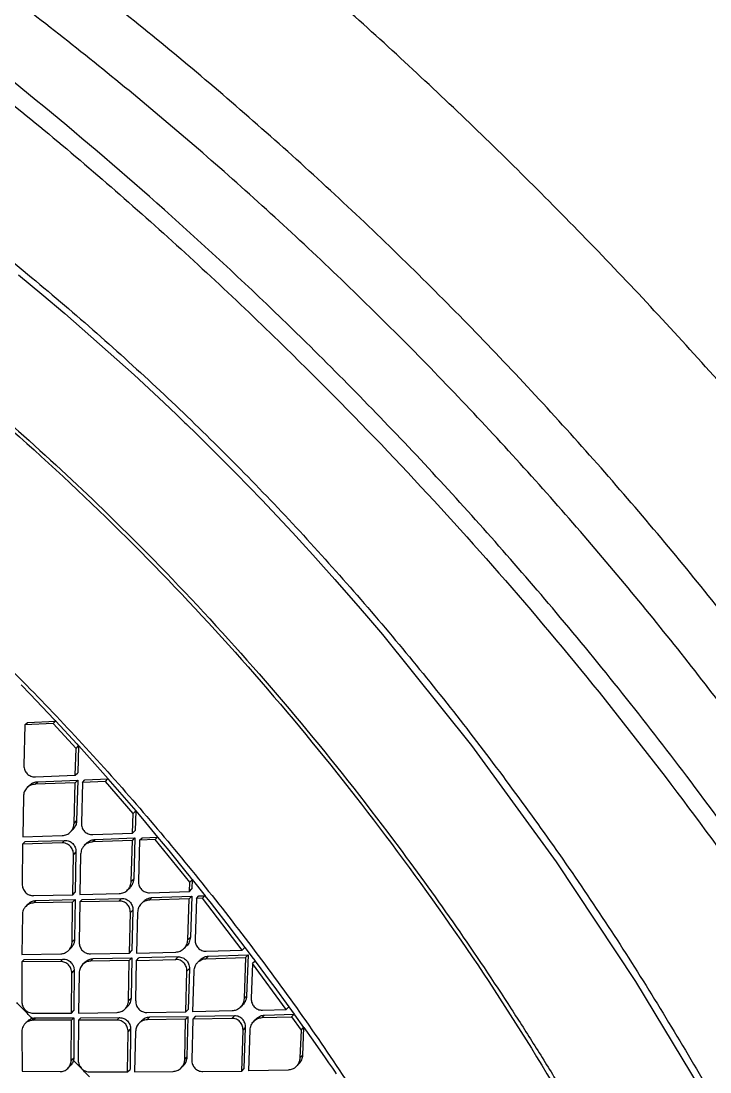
# Model space of a CAD drawing. Extents: x 939 to 1039, y 781 to 934.
# Drawn here: x 1028.617 to 1031.639, y 878.435 to 883.048 of the extents above; entities that cross this region are included whole.
import ezdxf

# ---------------------------------------------------------------- set-up
doc = ezdxf.new("R2010")
doc.units = 0
doc.header["$MEASUREMENT"] = 0
doc.layers.add('1', color=4, linetype='Continuous')

# ---------------------------------------------------------------- blocks, each defined once
blk = doc.blocks.new('Envoy')
at = {"layer": '1', "color": 3, "linetype": 'Continuous', "lineweight": 25}
for p, q in [((89.9631, 80.9603), (90.0029, 80.9193)), ((90.0029, 80.9193), (90.1087, 80.808)), ((89.9795, 80.7838), (89.9756, 80.6057)), ((89.9795, 80.7838), (89.9906, 80.7951)), ((90.1034, 80.7895), (89.9795, 80.7838)), ((89.9906, 80.7951), (90.115, 80.8009)), ((90.1146, 80.8009), (90.1034, 80.7895)), ((90.2044, 80.6799), (90.1034, 80.7895)), ((90.1087, 80.808), (90.1151, 80.8011)), ((90.1149, 80.8009), (90.2074, 80.7006)), ((90.2011, 80.5628), (90.2044, 80.6799)), ((90.2044, 80.6799), (90.2156, 80.6913)), ((90.2074, 80.7006), (90.2156, 80.6916)), ((90.2156, 80.6917), (90.2122, 80.5741)), ((90.2159, 80.6917), (90.3446, 80.5474)), ((90.0257, 80.5558), (90.2011, 80.5628)), ((90.0361, 80.5347), (90.2114, 80.5415)), ((90.2002, 80.5303), (90.2114, 80.5415)), ((90.2011, 80.5628), (90.2122, 80.5741)), ((90.2114, 80.5415), (90.2069, 80.3629)), ((90.2321, 80.5316), (90.2433, 80.5429)), ((90.2433, 80.5429), (90.3445, 80.5473)), ((90.333, 80.5359), (90.3441, 80.5472)), ((90.3444, 80.5472), (90.466, 80.4062)), ((90, 80.5185), (89.989, 80.5074)), ((90.025, 80.5235), (90.0361, 80.5347)), ((90.2002, 80.5303), (90.025, 80.5235)), ((90.1959, 80.3517), (90.2002, 80.5303)), ((90.2321, 80.5316), (90.2276, 80.3528)), ((90.333, 80.5359), (90.2321, 80.5316)), ((90.4548, 80.3946), (90.333, 80.5359)), ((89.9731, 80.4699), (89.9704, 80.293)), ((90.466, 80.406), (90.4548, 80.3946)), ((90.4661, 80.4063), (90.4633, 80.3202)), ((90.4663, 80.4064), (90.4805, 80.3895)), ((90.1959, 80.3517), (90.2069, 80.3629)), ((90.4522, 80.3089), (90.4548, 80.3946)), ((90.4806, 80.3894), (90.5086, 80.3561)), ((90.1798, 80.3141), (90.1908, 80.3253)), ((90.4522, 80.3089), (90.4633, 80.3202)), ((90.5086, 80.3561), (90.5623, 80.2917)), ((89.97, 80.2609), (89.9809, 80.272)), ((90.1433, 80.2658), (89.97, 80.2609)), ((89.9704, 80.293), (90.1439, 80.2981)), ((89.9809, 80.272), (90.1543, 80.277)), ((90.1433, 80.2658), (90.1543, 80.2769)), ((90.2516, 80.2652), (90.2405, 80.254)), ((90.2765, 80.2701), (90.2875, 80.2813)), ((90.4512, 80.2763), (90.2765, 80.2701)), ((90.2773, 80.3025), (90.4522, 80.3089)), ((90.2875, 80.2813), (90.4623, 80.2876)), ((90.4461, 80.097), (90.4512, 80.2763)), ((90.4512, 80.2763), (90.4623, 80.2876)), ((90.4623, 80.2876), (90.4571, 80.1082)), ((90.483, 80.2775), (90.4777, 80.098)), ((90.483, 80.2775), (90.4941, 80.2888)), ((90.5508, 80.2802), (90.483, 80.2775)), ((90.4941, 80.2888), (90.5622, 80.2916)), ((90.562, 80.2916), (90.5508, 80.2802)), ((90.7028, 80.0931), (90.5508, 80.2802)), ((90.5621, 80.2915), (90.6112, 80.2319)), ((89.97, 80.2609), (89.968, 80.0848)), ((90.204, 80.2266), (90.193, 80.2155)), ((90.204, 80.2266), (90.2007, 80.0492)), ((90.6112, 80.2319), (90.6922, 80.1317)), ((90.1898, 80.0381), (90.193, 80.2155)), ((90.2245, 80.2164), (90.2211, 80.0388)), ((90.6922, 80.1317), (90.7008, 80.121)), ((90.4572, 80.1082), (90.4461, 80.097)), ((90.7008, 80.121), (90.7141, 80.1044)), ((90.7015, 80.0533), (90.7028, 80.0931)), ((90.714, 80.1046), (90.7126, 80.0647)), ((90.7143, 80.1046), (90.7701, 80.0342)), ((90.0177, 80.0345), (90.1898, 80.0381)), ((90.1898, 80.0381), (90.2007, 80.0492)), ((90.2211, 80.0388), (90.3941, 80.0433)), ((90.4299, 80.0593), (90.441, 80.0705)), ((90.527, 80.0474), (90.7015, 80.0533)), ((90.7015, 80.0533), (90.7126, 80.0647)), ((90.7586, 80.0227), (90.7697, 80.034)), ((89.9947, 79.9983), (89.9839, 79.9873)), ((90.019, 80.0026), (90.0299, 80.0136)), ((90.1892, 80.0059), (90.019, 80.0026)), ((90.0299, 80.0136), (90.2002, 80.017)), ((90.1868, 79.831), (90.1892, 80.0059)), ((90.1893, 80.0059), (90.2002, 80.017)), ((90.2002, 80.017), (90.1977, 79.842)), ((90.2205, 80.0066), (90.2179, 79.8298)), ((90.2205, 80.0066), (90.2315, 80.0177)), ((90.3933, 80.0109), (90.2205, 80.0066)), ((90.2315, 80.0177), (90.4043, 80.0221)), ((90.3933, 80.0109), (90.4043, 80.0221)), ((90.5013, 80.01), (90.4902, 79.9988)), ((90.5261, 80.0148), (90.5372, 80.026)), ((90.7003, 80.0206), (90.5261, 80.0148)), ((90.5372, 80.026), (90.7115, 80.0319)), ((90.6945, 79.8405), (90.7003, 80.0206)), ((90.7003, 80.0206), (90.7115, 80.0319)), ((90.7115, 80.0319), (90.7056, 79.8518)), ((90.7321, 80.0217), (90.7261, 79.8415)), ((90.7321, 80.0217), (90.7432, 80.033)), ((90.7586, 80.0227), (90.7321, 80.0217)), ((90.9336, 79.7956), (90.7586, 80.0227)), ((90.7699, 80.034), (90.7964, 80.0002)), ((90.7964, 80.0002), (90.8806, 79.8914)), ((89.9687, 79.951), (89.9663, 79.7756)), ((90.4387, 79.7821), (90.4426, 79.9602)), ((90.4426, 79.9602), (90.4536, 79.9714)), ((90.4536, 79.9714), (90.4496, 79.7932)), ((90.4741, 79.9611), (90.4699, 79.7827)), ((90.7056, 79.8518), (90.6945, 79.8405)), ((90.8806, 79.8914), (90.8883, 79.8813)), ((90.8883, 79.8813), (90.9449, 79.8069)), ((90.1715, 79.7941), (90.1823, 79.8051)), ((90.1868, 79.831), (90.1977, 79.842)), ((90.6783, 79.8027), (90.6893, 79.8139)), ((90.9448, 79.8069), (90.9336, 79.7956)), ((90.9452, 79.807), (90.9818, 79.7583)), ((89.9663, 79.7756), (90.1369, 79.7789)), ((90.2672, 79.779), (90.4387, 79.7821)), ((90.2683, 79.747), (90.2792, 79.758)), ((90.2792, 79.758), (90.449, 79.7609)), ((90.438, 79.7498), (90.449, 79.7609)), ((90.4387, 79.7821), (90.4496, 79.7932)), ((90.449, 79.7609), (90.4457, 79.5851)), ((90.4692, 79.7504), (90.4802, 79.7615)), ((90.4699, 79.7827), (90.6424, 79.7868)), ((90.6526, 79.7654), (90.4802, 79.7615)), ((90.6415, 79.7542), (90.6526, 79.7654)), ((90.774, 79.7578), (90.7851, 79.769)), ((90.774, 79.7578), (90.9479, 79.7632)), ((90.7751, 79.7905), (90.9336, 79.7956)), ((90.7851, 79.769), (90.9591, 79.7745)), ((90.9479, 79.7632), (90.9413, 79.5824)), ((90.959, 79.7745), (90.9479, 79.7632)), ((90.9591, 79.7745), (90.9524, 79.5936)), ((90.9818, 79.7583), (90.9898, 79.7477)), ((89.9769, 79.7548), (89.9662, 79.7439)), ((90.1361, 79.7453), (89.9662, 79.7439)), ((89.9662, 79.7439), (89.9662, 79.5697)), ((89.9769, 79.7548), (90.1469, 79.7563)), ((90.1361, 79.7453), (90.1469, 79.7563)), ((90.2441, 79.7428), (90.2333, 79.7318)), ((90.438, 79.7498), (90.2683, 79.747)), ((90.4348, 79.5741), (90.438, 79.7498)), ((90.4658, 79.5728), (90.4692, 79.7504)), ((90.4692, 79.7504), (90.6415, 79.7542)), ((90.6905, 79.7032), (90.7015, 79.7144)), ((90.7015, 79.7144), (90.6967, 79.5354)), ((90.7492, 79.753), (90.7381, 79.7418)), ((90.9785, 79.7359), (90.9728, 79.5833)), ((90.9896, 79.7472), (90.9785, 79.7359)), ((91.1262, 79.5351), (90.9785, 79.7359)), ((90.9896, 79.7474), (91.0609, 79.6513)), ((90.184, 79.5191), (90.1854, 79.6946)), ((90.1854, 79.6946), (90.1962, 79.7055)), ((90.1962, 79.7055), (90.1948, 79.53)), ((90.2179, 79.6954), (90.2147, 79.5192)), ((90.6858, 79.5242), (90.6905, 79.7032)), ((90.7169, 79.5248), (90.7219, 79.704)), ((91.0609, 79.6513), (91.0713, 79.6372)), ((91.0713, 79.6372), (91.1375, 79.5464)), ((90.4348, 79.5741), (90.4457, 79.5851)), ((90.9413, 79.5824), (90.9524, 79.5936)), ((90.184, 79.5191), (90.1948, 79.53)), ((90.4194, 79.5371), (90.4302, 79.5481)), ((90.6858, 79.5242), (90.6967, 79.5354)), ((90.8891, 79.5285), (90.7169, 79.5248)), ((90.9249, 79.5444), (90.936, 79.5556)), ((91.0215, 79.5319), (91.1262, 79.5351)), ((91.1262, 79.5351), (91.1374, 79.5464)), ((91.1378, 79.5465), (91.1611, 79.5143)), ((89.9918, 79.4837), (89.9811, 79.4729)), ((90.0097, 79.487), (90.0204, 79.4978)), ((90.0118, 79.496), (90.0204, 79.4978)), ((90.0154, 79.5189), (90.184, 79.5191)), ((90.0154, 79.4873), (90.0261, 79.4982)), ((90.1838, 79.4872), (90.0154, 79.4873)), ((90.0204, 79.4978), (90.0261, 79.4982)), ((90.0261, 79.4981), (90.1946, 79.4981)), ((90.1832, 79.3125), (90.1838, 79.4873)), ((90.1839, 79.4872), (90.1946, 79.4981)), ((90.1946, 79.4982), (90.1939, 79.3233)), ((90.2145, 79.4873), (90.2137, 79.3123)), ((90.2145, 79.4873), (90.2253, 79.4982)), ((90.3839, 79.4882), (90.2145, 79.4873)), ((90.2147, 79.5192), (90.3848, 79.522)), ((90.2253, 79.4982), (90.3947, 79.4992)), ((90.3839, 79.4882), (90.3947, 79.4992)), ((90.4915, 79.4853), (90.4807, 79.4743)), ((90.5147, 79.5216), (90.6858, 79.5242)), ((90.5157, 79.4895), (90.5266, 79.5005)), ((90.685, 79.4918), (90.5157, 79.4894)), ((90.6959, 79.5029), (90.5266, 79.5005)), ((90.681, 79.3153), (90.685, 79.4918)), ((90.685, 79.4918), (90.6959, 79.5029)), ((90.6919, 79.3263), (90.6959, 79.5029)), ((90.7161, 79.4923), (90.7118, 79.3139)), ((90.7271, 79.5035), (90.7161, 79.4923)), ((90.888, 79.4958), (90.7161, 79.4923)), ((90.8991, 79.507), (90.7271, 79.5035)), ((90.888, 79.4958), (90.8991, 79.507)), ((90.9955, 79.4943), (90.9844, 79.4831)), ((91.0203, 79.4991), (91.0314, 79.5104)), ((91.0203, 79.4991), (91.1495, 79.5029)), ((91.0314, 79.5104), (91.161, 79.5142)), ((91.1495, 79.5029), (91.1607, 79.5142)), ((91.1495, 79.5029), (91.1914, 79.4444)), ((91.1609, 79.514), (91.1624, 79.5119)), ((91.1624, 79.5119), (91.2026, 79.4558)), ((89.9665, 79.4368), (89.9673, 79.2635)), ((90.4306, 79.2607), (90.4328, 79.437)), ((90.4328, 79.437), (90.4436, 79.448)), ((90.4436, 79.448), (90.4414, 79.2716)), ((90.4652, 79.4378), (90.4612, 79.2607)), ((90.9311, 79.2646), (90.9367, 79.4444)), ((90.9367, 79.4444), (90.9477, 79.4556)), ((90.9421, 79.2758), (90.9477, 79.4556)), ((90.9622, 79.2651), (90.968, 79.4451)), ((91.1914, 79.4443), (91.1865, 79.3226)), ((91.1914, 79.4444), (91.2026, 79.4557)), ((91.2026, 79.4559), (91.1977, 79.3339)), ((91.2029, 79.4559), (91.243, 79.3995)), ((91.243, 79.3995), (91.2971, 79.3225)), ((90.1832, 79.3125), (90.1939, 79.3233)), ((90.1832, 79.3101), (90.1939, 79.3209)), ((90.1832, 79.3101), (90.1833, 79.3125)), ((90.1939, 79.3209), (90.1926, 79.3115)), ((90.1939, 79.3233), (90.1939, 79.3209)), ((90.681, 79.3153), (90.6919, 79.3263)), ((91.1865, 79.3226), (91.1977, 79.3339)), ((91.2971, 79.3225), (91.3122, 79.301)), ((91.3122, 79.301), (91.3288, 79.2771)), ((89.9673, 79.2635), (90.1343, 79.2619)), ((90.1685, 79.2762), (90.1792, 79.2871)), ((90.2625, 79.2611), (90.4306, 79.2607)), ((90.4306, 79.2607), (90.4414, 79.2716)), ((90.4612, 79.2607), (90.6309, 79.263)), ((90.6653, 79.2781), (90.6762, 79.2891)), ((90.7604, 79.2624), (90.9311, 79.2646)), ((90.9311, 79.2646), (90.9421, 79.2758)), ((91.1341, 79.2685), (90.9622, 79.2651)), ((91.1699, 79.2845), (91.1811, 79.2958)), ((91.3288, 79.2771), (91.3382, 79.2635)), ((91.3382, 79.2635), (91.346, 79.2523))]:
    blk.add_line(p, q, dxfattribs=at)
at = {"layer": '1', "color": 3, "linetype": 'Continuous', "lineweight": 25, "flags": 128}
blk.add_lwpolyline([(89.9524, 82.7595), (90.0543, 82.6748), (90.1552, 82.5891), (90.4591, 82.3197), (90.5896, 82.1983), (90.6463, 82.1443), (90.6712, 82.1205), (90.6821, 82.1099), (90.6869, 82.1053), (90.689, 82.1033), (90.6899, 82.1024), (90.6906, 82.1017), (90.6906, 82.1017), (90.6906, 82.1017), (90.6906, 82.1017), (90.6907, 82.1016), (90.6908, 82.1015), (90.6911, 82.1012), (90.6926, 82.0997), (90.6986, 82.094), (90.7222, 82.071), (90.7615, 82.0326), (90.8161, 81.9786), (90.9059, 81.8881), (91.0187, 81.7716), (91.1535, 81.6282), (91.1973, 81.5806), (91.2428, 81.5305), (91.2901, 81.4779), (91.3392, 81.4228), (91.3899, 81.365), (91.4423, 81.3047), (91.4963, 81.2416), (91.5479, 81.1807), (91.9384, 80.6933), (92.3102, 80.1835), (92.6589, 79.6579), (92.985, 79.1173)], dxfattribs=at)
at = {"layer": '1', "color": 3, "linetype": 'Continuous', "lineweight": 25}
for points, knots in [([(96.2118, 77.597), (96.0619, 77.8836), (95.7639, 78.4532), (95.3854, 79.0924), (95.1101, 79.5318), (94.9483, 79.7823), (94.7805, 80.0345), (94.5952, 80.3048), (94.3032, 80.7164), (93.8974, 81.256), (93.3763, 81.8952), (92.8322, 82.5113), (92.2738, 83.0952), (91.7022, 83.6481), (91.1187, 84.1713), (90.6212, 84.5847), (90.2203, 84.8995), (89.9235, 85.1243), (89.6266, 85.3412), (89.3462, 85.5387), (88.92, 85.8294), (88.3334, 86.2061), (87.557, 86.6648), (87.0224, 86.9461), (86.7536, 87.0876)], [0, 0, 0, 0, 0.0711711, 0.1414869, 0.1634306, 0.185306, 0.2071172, 0.2301, 0.257441, 0.3181985, 0.3786611, 0.4389219, 0.4990753, 0.5564523, 0.6139144, 0.6715432, 0.6987936, 0.7261074, 0.7534934, 0.7797261, 0.8015906, 0.8670403, 0.9331425, 1, 1, 1, 1]), ([(94.2288, 79.5761), (94.0925, 79.7917), (93.8166, 80.228), (93.3616, 80.8655), (92.8705, 81.4941), (92.3428, 82.1055), (91.7831, 82.6935), (91.1949, 83.2532), (90.5834, 83.7809), (89.955, 84.2718), (89.3179, 84.7265), (88.882, 85.0021), (88.6666, 85.1383)], [0, 0, 0, 0, 0.096388, 0.195023, 0.295826, 0.397717, 0.500085, 0.602465, 0.704379, 0.805192, 0.903705, 1, 1, 1, 1]), ([(93.7278, 79.3301), (93.6794, 79.4072), (93.5895, 79.5504), (93.4604, 79.7461), (93.3506, 79.9086), (93.2593, 80.0406), (93.108, 80.2555), (92.8031, 80.6724), (92.337, 81.2572), (91.772, 81.8966), (91.2289, 82.455), (90.692, 82.961), (90.1665, 83.4178), (89.7244, 83.7718), (89.3777, 84.0331), (89.1404, 84.2055), (88.9524, 84.3373), (88.8046, 84.4385), (88.6807, 84.5218), (88.5269, 84.6231), (88.3425, 84.7412), (88.1267, 84.876), (87.9707, 84.9687), (87.8875, 85.0182)], [0, 0, 0, 0, 0.033201, 0.061621, 0.085456, 0.104689, 0.120112, 0.181265, 0.292929, 0.392547, 0.492182, 0.576755, 0.661373, 0.745915, 0.78311, 0.81961, 0.852831, 0.866767, 0.884899, 0.907265, 0.933869, 0.964717, 1, 1, 1, 1]), ([(87.8503, 84.9524), (88.0837, 84.8104), (88.55, 84.5267), (89.2217, 84.0586), (89.8714, 83.5608), (90.4966, 83.0317), (91.0631, 82.5049), (91.5746, 81.9876), (92.0348, 81.4845), (92.4754, 80.963), (92.8943, 80.4232), (93.2936, 79.8679), (93.5395, 79.4841), (93.6624, 79.2922)], [0, 0, 0, 0, 0.100069, 0.199912, 0.299747, 0.399786, 0.499826, 0.583023, 0.66622, 0.749552, 0.833044, 0.916507, 1, 1, 1, 1]), ([(94.0156, 79.445), (93.8811, 79.6575), (93.6091, 80.0873), (93.1604, 80.7153), (92.6763, 81.3344), (92.1564, 81.9365), (91.6052, 82.5156), (91.026, 83.0669), (90.4238, 83.5868), (89.8048, 84.0706), (89.1772, 84.519), (88.7478, 84.7907), (88.5355, 84.9251)], [0, 0, 0, 0, 0.096435, 0.195093, 0.295893, 0.397757, 0.500085, 0.602425, 0.704313, 0.805123, 0.903659, 1, 1, 1, 1]), ([(87.6506, 84.3246), (87.8719, 84.202), (88.3144, 83.9568), (88.9541, 83.5477), (89.57, 83.1067), (90.1573, 82.6323), (90.7148, 82.1263), (91.2396, 81.5857), (91.7328, 81.0129), (92.1931, 80.4106), (92.6233, 79.7847), (92.8813, 79.3496), (93.0104, 79.1319)], [0, 0, 0, 0, 0.100262, 0.200594, 0.300842, 0.400493, 0.499762, 0.599107, 0.699009, 0.799377, 0.89967, 1, 1, 1, 1]), ([(87.5343, 83.7349), (87.7372, 83.6215), (88.1427, 83.3947), (88.7272, 83.0142), (89.2908, 82.6058), (89.8296, 82.168), (90.3393, 81.7002), (90.8202, 81.2035), (91.2725, 80.6779), (91.6956, 80.1259), (92.0923, 79.5526), (92.3305, 79.1538), (92.4497, 78.9543)], [0, 0, 0, 0, 0.100345, 0.20059, 0.300906, 0.400756, 0.500092, 0.599382, 0.699069, 0.799349, 0.899659, 1, 1, 1, 1]), ([(87.543, 83.7502), (87.5572, 83.7423), (87.5944, 83.7216), (87.6622, 83.6841), (87.7409, 83.6404), (87.818, 83.5972), (87.8836, 83.5599), (87.9454, 83.5238), (88.0076, 83.487), (88.1202, 83.4196), (88.2794, 83.3217), (88.5362, 83.1574), (88.8415, 82.9509), (89.2118, 82.6818), (89.5921, 82.3842), (89.9779, 82.0548), (90.3804, 81.6796), (90.7974, 81.2505), (91.2228, 80.7626), (91.5792, 80.308), (91.8743, 79.8975), (92.0524, 79.6322), (92.1651, 79.457), (92.217, 79.375), (92.2684, 79.2923), (92.3178, 79.2117), (92.3679, 79.1287), (92.416, 79.0467), (92.4493, 78.9897), (92.4648, 78.9633)], [0, 0, 0, 0, 0.007015, 0.018363, 0.033423, 0.04585, 0.056436, 0.065972, 0.076734, 0.087612, 0.122549, 0.157338, 0.219068, 0.281467, 0.354683, 0.427219, 0.500115, 0.591822, 0.685047, 0.779145, 0.840884, 0.903128, 0.916964, 0.930722, 0.945004, 0.958991, 0.971501, 0.986828, 1, 1, 1, 1]), ([(87.3803, 82.9519), (87.5979, 82.8235), (88.033, 82.5666), (88.6536, 82.1305), (89.2472, 81.6587), (89.8083, 81.1482), (90.3336, 80.6011), (90.8212, 80.0207), (91.2739, 79.4124), (91.5426, 78.9848), (91.677, 78.771)], [0, 0, 0, 0, 0.125001, 0.250001, 0.375003, 0.499997, 0.624991, 0.749994, 0.874996, 1, 1, 1, 1]), ([(83.1475, 81.447), (83.2842, 81.3138), (83.5619, 81.0432), (83.9708, 80.6456), (84.3635, 80.2641), (84.725, 79.9132), (85.0553, 79.5927), (85.3361, 79.3202), (85.5712, 79.092), (85.7649, 78.904), (85.9392, 78.7347), (86.095, 78.5833), (86.2427, 78.4397), (86.4115, 78.2756), (86.6176, 78.0752), (86.8674, 77.8321), (87.1485, 77.5585), (87.4608, 77.2543), (87.8044, 76.9195), (88.1712, 76.5618), (88.5601, 76.1825), (88.9702, 75.7828), (89.4083, 75.356), (89.8596, 74.9167), (90.1652, 74.6199), (90.3153, 74.4742)], [0, 0, 0, 0, 0.057229, 0.116343, 0.171086, 0.221472, 0.267495, 0.309155, 0.33883, 0.365816, 0.390114, 0.411724, 0.431001, 0.451887, 0.482371, 0.517227, 0.556456, 0.600057, 0.648031, 0.700382, 0.753756, 0.81103, 0.872191, 0.937256, 1, 1, 1, 1]), ([(89.9756, 80.6057), (89.9757, 80.6022), (89.976, 80.5953), (89.979, 80.5855), (89.9835, 80.5769), (89.9896, 80.5694), (89.997, 80.5633), (90.0057, 80.5588), (90.0155, 80.556), (90.0222, 80.5558), (90.0257, 80.5558)], [0, 0, 0, 0, 0.133098, 0.260404, 0.382484, 0.499984, 0.619568, 0.742282, 0.868853, 1, 1, 1, 1]), ([(90.025, 80.5235), (90.0182, 80.5224), (90.0046, 80.5203), (89.9878, 80.5077), (89.9758, 80.4905), (89.974, 80.4767), (89.9731, 80.4699)], [0, 0, 0, 0, 0.248344, 0.499917, 0.751323, 1, 1, 1, 1]), ([(90.0001, 80.5185), (90.003, 80.5211), (90.0087, 80.5263), (90.0208, 80.5325), (90.0303, 80.5339), (90.0361, 80.5347)], [0, 0, 0, 0, 0.295789, 0.570629, 1, 1, 1, 1]), ([(90.2069, 80.3629), (90.2064, 80.3575), (90.2053, 80.3483), (90.1994, 80.3359), (90.1947, 80.3285), (90.191, 80.3254), (90.1908, 80.3253)], [0, 0, 0, 0, 0.380452, 0.654547, 0.984124, 1, 1, 1, 1]), ([(90.1439, 80.2981), (90.1507, 80.2991), (90.1643, 80.3012), (90.1793, 80.3124), (90.1876, 80.3234), (90.1938, 80.3356), (90.195, 80.3448), (90.1959, 80.3517)], [0, 0, 0, 0, 0.247791, 0.499018, 0.666859, 0.75113, 1, 1, 1, 1]), ([(90.2276, 80.3528), (90.2277, 80.3493), (90.2279, 80.3424), (90.2308, 80.3325), (90.2353, 80.3238), (90.2413, 80.3163), (90.2487, 80.3102), (90.2574, 80.3056), (90.2671, 80.3027), (90.2738, 80.3026), (90.2773, 80.3025)], [0, 0, 0, 0, 0.133745, 0.261345, 0.383371, 0.500426, 0.620502, 0.74329, 0.869593, 1, 1, 1, 1]), ([(90.193, 80.2155), (90.1928, 80.219), (90.1926, 80.2259), (90.1896, 80.2358), (90.1851, 80.2444), (90.179, 80.252), (90.1715, 80.2582), (90.1618, 80.2632), (90.1522, 80.2659), (90.1456, 80.2658), (90.1433, 80.2658)], [0, 0, 0, 0, 0.134427, 0.262292, 0.384095, 0.500404, 0.624356, 0.749645, 0.91356, 1, 1, 1, 1]), ([(90.1543, 80.277), (90.1577, 80.2769), (90.1645, 80.2767), (90.1741, 80.2738), (90.1828, 80.2692), (90.1901, 80.2631), (90.1961, 80.2556), (90.2006, 80.2469), (90.2036, 80.2371), (90.2039, 80.2302), (90.204, 80.2266)], [0, 0, 0, 0, 0.131018, 0.25751, 0.379995, 0.499443, 0.615862, 0.73772, 0.865595, 1, 1, 1, 1]), ([(90.2765, 80.2701), (90.2697, 80.269), (90.2561, 80.2669), (90.2412, 80.2558), (90.2329, 80.2449), (90.2266, 80.2327), (90.2254, 80.2233), (90.2245, 80.2164)], [0, 0, 0, 0, 0.247839, 0.499094, 0.658591, 0.751275, 1, 1, 1, 1]), ([(90.2516, 80.2651), (90.2545, 80.2678), (90.2601, 80.2728), (90.2722, 80.2791), (90.2817, 80.2805), (90.2875, 80.2813)], [0, 0, 0, 0, 0.292104, 0.56524, 1, 1, 1, 1]), ([(89.968, 80.0848), (89.9682, 80.0815), (89.9684, 80.0749), (89.9713, 80.0652), (89.9759, 80.0564), (89.9821, 80.0487), (89.9897, 80.0424), (89.9996, 80.0371), (90.0089, 80.0347), (90.0154, 80.0342), (90.0174, 80.0344), (90.0177, 80.0345)], [0, 0, 0, 0, 0.127332, 0.252766, 0.37682, 0.500072, 0.624487, 0.749492, 0.923795, 0.989882, 1, 1, 1, 1]), ([(90.3941, 80.0433), (90.4008, 80.0444), (90.4144, 80.0464), (90.4298, 80.0579), (90.4377, 80.0686), (90.4408, 80.0748), (90.4415, 80.0764), (90.4444, 80.0832), (90.4452, 80.0901), (90.4461, 80.097)], [0, 0, 0, 0, 0.247332, 0.498785, 0.684094, 0.732461, 0.749213, 0.751107, 1, 1, 1, 1]), ([(90.4572, 80.1082), (90.4566, 80.103), (90.4556, 80.0939), (90.4497, 80.0814), (90.4449, 80.0738), (90.4411, 80.0707), (90.4409, 80.0705)], [0, 0, 0, 0, 0.367524, 0.644982, 0.984528, 1, 1, 1, 1]), ([(90.4777, 80.098), (90.4778, 80.0945), (90.478, 80.0875), (90.4809, 80.0776), (90.4853, 80.0689), (90.4913, 80.0614), (90.4986, 80.0552), (90.5073, 80.0506), (90.5169, 80.0476), (90.5236, 80.0474), (90.527, 80.0473)], [0, 0, 0, 0, 0.134385, 0.262274, 0.384188, 0.500736, 0.621241, 0.744086, 0.870137, 1, 1, 1, 1]), ([(90.7028, 80.0931), (90.7049, 80.0952), (90.7087, 80.0989), (90.7124, 80.1027), (90.714, 80.1044)], [0, 0, 0, 0, 0.560022, 1, 1, 1, 1]), ([(90.7432, 80.033), (90.7482, 80.0332), (90.757, 80.0335), (90.7659, 80.0339), (90.7698, 80.034)], [0, 0, 0, 0, 0.559937, 1, 1, 1, 1]), ([(90.019, 80.0026), (90.0124, 80.0017), (89.9992, 79.9999), (89.9846, 79.9892), (89.9766, 79.9786), (89.9706, 79.9667), (89.9695, 79.9577), (89.9687, 79.951)], [0, 0, 0, 0, 0.248311, 0.499228, 0.665201, 0.750956, 1, 1, 1, 1]), ([(89.9947, 79.9983), (89.9976, 80.0008), (90.0031, 80.0057), (90.0149, 80.0117), (90.0242, 80.0129), (90.0299, 80.0136)], [0, 0, 0, 0, 0.295151, 0.565092, 1, 1, 1, 1]), ([(90.4426, 79.9602), (90.4425, 79.9638), (90.4423, 79.9708), (90.4385, 79.9836), (90.4315, 79.9948), (90.4217, 80.003), (90.4131, 80.0076), (90.4034, 80.0106), (90.3967, 80.0108), (90.3933, 80.0109)], [0, 0, 0, 0, 0.135291, 0.263654, 0.500324, 0.620194, 0.742999, 0.869354, 1, 1, 1, 1]), ([(90.4043, 80.0221), (90.4078, 80.022), (90.4145, 80.0218), (90.4241, 80.0188), (90.4327, 80.0142), (90.4425, 80.0059), (90.4496, 79.9947), (90.4533, 79.9819), (90.4535, 79.975), (90.4537, 79.9714)], [0, 0, 0, 0, 0.13084, 0.257278, 0.380129, 0.500063, 0.736798, 0.864954, 1, 1, 1, 1]), ([(90.5261, 80.0148), (90.5194, 80.0138), (90.5057, 80.0117), (90.4895, 79.9996), (90.4816, 79.9882), (90.4759, 79.9757), (90.475, 79.968), (90.4741, 79.9611)], [0, 0, 0, 0, 0.247752, 0.49905, 0.720729, 0.750845, 1, 1, 1, 1]), ([(90.5013, 80.0099), (90.5042, 80.0125), (90.5098, 80.0176), (90.5218, 80.0239), (90.5313, 80.0252), (90.5372, 80.026)], [0, 0, 0, 0, 0.290384, 0.562171, 1, 1, 1, 1]), ([(90.7056, 79.8518), (90.7046, 79.8449), (90.7024, 79.831), (90.6948, 79.8184), (90.6894, 79.814), (90.6893, 79.8139)], [0, 0, 0, 0, 0.495338, 0.992817, 1, 1, 1, 1]), ([(90.1369, 79.7789), (90.1427, 79.7797), (90.1521, 79.7809), (90.1637, 79.7872), (90.1737, 79.7955), (90.1815, 79.8068), (90.1855, 79.8186), (90.1866, 79.8262), (90.1869, 79.8299), (90.1868, 79.8309), (90.1868, 79.831)], [0, 0, 0, 0, 0.21952, 0.351929, 0.499254, 0.710372, 0.864339, 0.960901, 0.995581, 1, 1, 1, 1]), ([(90.1977, 79.842), (90.1972, 79.8371), (90.1964, 79.8283), (90.191, 79.816), (90.1862, 79.8084), (90.1824, 79.8053), (90.1822, 79.8051)], [0, 0, 0, 0, 0.355385, 0.634228, 0.980123, 1, 1, 1, 1]), ([(90.2179, 79.8298), (90.218, 79.8263), (90.2184, 79.8194), (90.2222, 79.8067), (90.2293, 79.7955), (90.2391, 79.7872), (90.2477, 79.7825), (90.2572, 79.7795), (90.2638, 79.7792), (90.2672, 79.779)], [0, 0, 0, 0, 0.134166, 0.262123, 0.499863, 0.621317, 0.744777, 0.870826, 1, 1, 1, 1]), ([(90.6424, 79.7868), (90.6487, 79.7876), (90.6623, 79.7895), (90.6793, 79.802), (90.6916, 79.8198), (90.6936, 79.8336), (90.6945, 79.8405)], [0, 0, 0, 0, 0.228226, 0.498832, 0.750323, 1, 1, 1, 1]), ([(90.7261, 79.8415), (90.7261, 79.8379), (90.7263, 79.8309), (90.7292, 79.821), (90.7335, 79.8122), (90.7394, 79.8046), (90.7467, 79.7984), (90.7554, 79.7937), (90.765, 79.7908), (90.7717, 79.7906), (90.7751, 79.7905)], [0, 0, 0, 0, 0.135085, 0.263262, 0.385083, 0.501131, 0.622013, 0.744939, 0.870683, 1, 1, 1, 1]), ([(90.2441, 79.7428), (90.247, 79.7453), (90.2524, 79.7502), (90.2642, 79.7562), (90.2734, 79.7573), (90.2792, 79.758)], [0, 0, 0, 0, 0.292939, 0.560915, 1, 1, 1, 1]), ([(90.6526, 79.7654), (90.656, 79.7653), (90.6627, 79.7651), (90.6722, 79.7621), (90.6808, 79.7574), (90.6905, 79.7491), (90.6975, 79.7378), (90.7012, 79.725), (90.7014, 79.718), (90.7015, 79.7144)], [0, 0, 0, 0, 0.130033, 0.256061, 0.378816, 0.499194, 0.735439, 0.864073, 1, 1, 1, 1]), ([(90.7219, 79.704), (90.7228, 79.7109), (90.7241, 79.7203), (90.7304, 79.7325), (90.737, 79.7413), (90.7463, 79.7491), (90.7584, 79.7557), (90.768, 79.757), (90.774, 79.7578)], [0, 0, 0, 0, 0.249699, 0.338232, 0.500837, 0.648074, 0.780401, 1, 1, 1, 1]), ([(90.7492, 79.7529), (90.7521, 79.7555), (90.7576, 79.7606), (90.7696, 79.7669), (90.7792, 79.7682), (90.7851, 79.769)], [0, 0, 0, 0, 0.288676, 0.559628, 1, 1, 1, 1]), ([(90.1854, 79.6946), (90.1852, 79.6981), (90.1849, 79.705), (90.1809, 79.7177), (90.1738, 79.7288), (90.1641, 79.7371), (90.1556, 79.7418), (90.1461, 79.7448), (90.1395, 79.7452), (90.1361, 79.7453)], [0, 0, 0, 0, 0.135143, 0.263491, 0.500091, 0.620656, 0.743876, 0.870149, 1, 1, 1, 1]), ([(90.1469, 79.7563), (90.1503, 79.7561), (90.1569, 79.7558), (90.1664, 79.7527), (90.1749, 79.748), (90.1847, 79.7398), (90.1918, 79.7287), (90.1957, 79.716), (90.196, 79.7091), (90.1962, 79.7055)], [0, 0, 0, 0, 0.129854, 0.256069, 0.37919, 0.499852, 0.73656, 0.864901, 1, 1, 1, 1]), ([(90.2683, 79.747), (90.2623, 79.7463), (90.2528, 79.7451), (90.2411, 79.7388), (90.2305, 79.73), (90.2206, 79.7155), (90.2188, 79.7021), (90.2179, 79.6954)], [0, 0, 0, 0, 0.227418, 0.358201, 0.500129, 0.750805, 1, 1, 1, 1]), ([(90.6905, 79.7032), (90.6904, 79.7068), (90.6902, 79.7138), (90.6865, 79.7267), (90.6794, 79.738), (90.6696, 79.7464), (90.6599, 79.7515), (90.6504, 79.7543), (90.6438, 79.7543), (90.6415, 79.7542)], [0, 0, 0, 0, 0.135927, 0.264604, 0.501001, 0.624944, 0.749865, 0.912971, 1, 1, 1, 1]), ([(90.3848, 79.522), (90.3907, 79.5227), (90.4001, 79.5239), (90.4117, 79.5302), (90.4217, 79.5386), (90.4295, 79.55), (90.4335, 79.5618), (90.4346, 79.5694), (90.4349, 79.573), (90.4349, 79.574), (90.4348, 79.5741)], [0, 0, 0, 0, 0.221246, 0.353127, 0.499085, 0.712068, 0.866718, 0.962712, 0.99616, 1, 1, 1, 1]), ([(90.4457, 79.5851), (90.4453, 79.5805), (90.4445, 79.5719), (90.4392, 79.5596), (90.4344, 79.5516), (90.4304, 79.5483), (90.4301, 79.5481)], [0, 0, 0, 0, 0.333221, 0.61621, 0.976314, 1, 1, 1, 1]), ([(90.4658, 79.5728), (90.4659, 79.5692), (90.4662, 79.5623), (90.47, 79.5495), (90.4771, 79.5382), (90.4869, 79.5298), (90.4977, 79.5238), (90.5073, 79.5218), (90.5137, 79.5215), (90.5146, 79.5216), (90.5147, 79.5216)], [0, 0, 0, 0, 0.13498, 0.263293, 0.500396, 0.625474, 0.750277, 0.967508, 0.996254, 1, 1, 1, 1]), ([(90.9413, 79.5824), (90.9403, 79.5754), (90.9383, 79.5615), (90.9259, 79.5437), (90.9089, 79.5312), (90.8953, 79.5293), (90.8891, 79.5285)], [0, 0, 0, 0, 0.250801, 0.501457, 0.771241, 1, 1, 1, 1]), ([(90.9524, 79.5936), (90.9519, 79.5888), (90.9509, 79.58), (90.9452, 79.5673), (90.9402, 79.5592), (90.9361, 79.5559), (90.9359, 79.5557)], [0, 0, 0, 0, 0.338709, 0.622261, 0.981407, 1, 1, 1, 1]), ([(90.9728, 79.5833), (90.9729, 79.5797), (90.973, 79.5726), (90.9766, 79.5597), (90.9835, 79.5483), (90.9932, 79.54), (91.0018, 79.5352), (91.0114, 79.5323), (91.0181, 79.532), (91.0215, 79.5319)], [0, 0, 0, 0, 0.135909, 0.264515, 0.500854, 0.622146, 0.745226, 0.870941, 1, 1, 1, 1]), ([(90.0118, 79.496), (90.0005, 79.5075), (89.9779, 79.5304), (89.9552, 79.5534), (89.9439, 79.5649)], [0, 0, 0, 0, 0.50005, 1, 1, 1, 1]), ([(89.9662, 79.5697), (89.9664, 79.5663), (89.9668, 79.5594), (89.9708, 79.5468), (89.9779, 79.5357), (89.9877, 79.5274), (89.9962, 79.5226), (90.0056, 79.5195), (90.0121, 79.5191), (90.0154, 79.5189)], [0, 0, 0, 0, 0.133985, 0.26192, 0.499575, 0.621921, 0.745774, 0.871658, 1, 1, 1, 1]), ([(90.0097, 79.487), (90.0047, 79.4859), (89.9929, 79.4833), (89.9798, 79.4729), (89.9719, 79.4609), (89.9675, 79.4495), (89.9669, 79.4414), (89.9665, 79.4368)], [0, 0, 0, 0, 0.213734, 0.498774, 0.672653, 0.814272, 1, 1, 1, 1]), ([(89.9922, 79.4833), (89.9939, 79.4853), (89.9992, 79.4912), (90.0068, 79.4941), (90.0118, 79.496)], [0, 0, 0, 0, 0.329885, 1, 1, 1, 1]), ([(90.0154, 79.4873), (90.0143, 79.4873), (90.0124, 79.4873), (90.0106, 79.4871), (90.0097, 79.487)], [0, 0, 0, 0, 0.559315, 1, 1, 1, 1]), ([(90.4328, 79.437), (90.4326, 79.4406), (90.4323, 79.4475), (90.4285, 79.4603), (90.4214, 79.4715), (90.4116, 79.48), (90.402, 79.4852), (90.3926, 79.4881), (90.3861, 79.4882), (90.3839, 79.4882)], [0, 0, 0, 0, 0.135887, 0.264525, 0.50036, 0.624819, 0.749769, 0.916234, 1, 1, 1, 1]), ([(90.3947, 79.4992), (90.3981, 79.499), (90.4047, 79.4987), (90.4141, 79.4956), (90.4226, 79.4908), (90.4323, 79.4825), (90.4393, 79.4713), (90.4431, 79.4585), (90.4434, 79.4516), (90.4436, 79.448)], [0, 0, 0, 0, 0.12916, 0.255099, 0.378369, 0.499526, 0.735465, 0.864125, 1, 1, 1, 1]), ([(90.5157, 79.4895), (90.5097, 79.4887), (90.5001, 79.4876), (90.4885, 79.4812), (90.4779, 79.4724), (90.4679, 79.4579), (90.4661, 79.4445), (90.4652, 79.4378)], [0, 0, 0, 0, 0.228731, 0.359076, 0.499973, 0.750588, 1, 1, 1, 1]), ([(90.5266, 79.5005), (90.5199, 79.4997), (90.5067, 79.498), (90.4966, 79.4895), (90.4916, 79.4852)], [0, 0, 0, 0, 0.504951, 1, 1, 1, 1]), ([(90.9367, 79.4444), (90.9366, 79.448), (90.9364, 79.4551), (90.9328, 79.468), (90.9259, 79.4793), (90.9162, 79.4876), (90.9076, 79.4924), (90.8981, 79.4954), (90.8914, 79.4957), (90.888, 79.4958)], [0, 0, 0, 0, 0.136594, 0.265499, 0.501085, 0.621629, 0.744502, 0.870371, 1, 1, 1, 1]), ([(90.9477, 79.4556), (90.9476, 79.4592), (90.9475, 79.4663), (90.9438, 79.4792), (90.9369, 79.4905), (90.9273, 79.4988), (90.9187, 79.5036), (90.9091, 79.5066), (90.9025, 79.5069), (90.8991, 79.507)], [0, 0, 0, 0, 0.136508, 0.265333, 0.500681, 0.621514, 0.74444, 0.870374, 1, 1, 1, 1]), ([(90.968, 79.4451), (90.969, 79.4521), (90.971, 79.466), (90.9832, 79.4835), (91, 79.4961), (91.0137, 79.4981), (91.0203, 79.4991)], [0, 0, 0, 0, 0.250542, 0.5014, 0.758402, 1, 1, 1, 1]), ([(90.9955, 79.4943), (90.9984, 79.4969), (91.004, 79.502), (91.016, 79.5083), (91.0255, 79.5096), (91.0314, 79.5104)], [0, 0, 0, 0, 0.292877, 0.561248, 1, 1, 1, 1]), ([(90.1343, 79.2619), (90.1402, 79.2626), (90.1529, 79.2639), (90.1688, 79.2749), (90.1802, 79.2909), (90.1822, 79.3037), (90.1832, 79.3101)], [0, 0, 0, 0, 0.233967, 0.500875, 0.751095, 1, 1, 1, 1]), ([(90.1926, 79.3115), (90.1909, 79.306), (90.1881, 79.2968), (90.1814, 79.2901), (90.1788, 79.2875)], [0, 0, 0, 0, 0.5997462, 1, 1, 1, 1]), ([(90.263, 79.2392), (90.2513, 79.2513), (90.2278, 79.2754), (90.2043, 79.2995), (90.1926, 79.3115)], [0, 0, 0, 0, 0.500039, 1, 1, 1, 1]), ([(90.2137, 79.3123), (90.2139, 79.3088), (90.2143, 79.302), (90.2182, 79.2893), (90.2253, 79.2781), (90.235, 79.2696), (90.2446, 79.2643), (90.2539, 79.2613), (90.2603, 79.2612), (90.2625, 79.2611)], [0, 0, 0, 0, 0.134838, 0.263076, 0.49972, 0.625018, 0.749683, 0.916959, 1, 1, 1, 1]), ([(90.6309, 79.263), (90.6368, 79.2638), (90.6462, 79.2649), (90.6578, 79.2713), (90.6678, 79.2797), (90.6756, 79.2912), (90.6796, 79.3031), (90.6807, 79.3105), (90.681, 79.314), (90.681, 79.315), (90.681, 79.3152), (90.681, 79.3153)], [0, 0, 0, 0, 0.222582, 0.35405, 0.498874, 0.71395, 0.869331, 0.964728, 0.989874, 0.998877, 1, 1, 1, 1]), ([(90.6762, 79.2892), (90.6764, 79.2894), (90.6817, 79.2938), (90.689, 79.3062), (90.6909, 79.3196), (90.6919, 79.3263)], [0, 0, 0, 0, 0.024822, 0.512391, 1, 1, 1, 1]), ([(90.7118, 79.3139), (90.712, 79.3103), (90.7122, 79.3033), (90.7159, 79.2905), (90.7229, 79.2792), (90.7325, 79.2708), (90.7411, 79.266), (90.7505, 79.2629), (90.7571, 79.2625), (90.7604, 79.2624)], [0, 0, 0, 0, 0.135657, 0.264175, 0.500402, 0.622865, 0.746462, 0.872006, 1, 1, 1, 1]), ([(91.1865, 79.3226), (91.1855, 79.3157), (91.1834, 79.3017), (91.171, 79.2839), (91.154, 79.2713), (91.1404, 79.2694), (91.1341, 79.2685)], [0, 0, 0, 0, 0.251103, 0.501784, 0.770852, 1, 1, 1, 1]), ([(91.1977, 79.3339), (91.1975, 79.3322), (91.1972, 79.3275), (91.1953, 79.3189), (91.1906, 79.3078), (91.1854, 79.2995), (91.1812, 79.296), (91.181, 79.2958)], [0, 0, 0, 0, 0.122482, 0.326908, 0.613068, 0.980719, 1, 1, 1, 1])]:
    blk.add_open_spline(points, degree=3, knots=knots, dxfattribs=at)

msp = doc.modelspace()

# ---------------------------------------------------------------- block references
at = {"layer": '1'}
msp.add_blockref('Envoy', (938.6538, 799.1744), dxfattribs=at)

doc.saveas('drawing.dxf')
